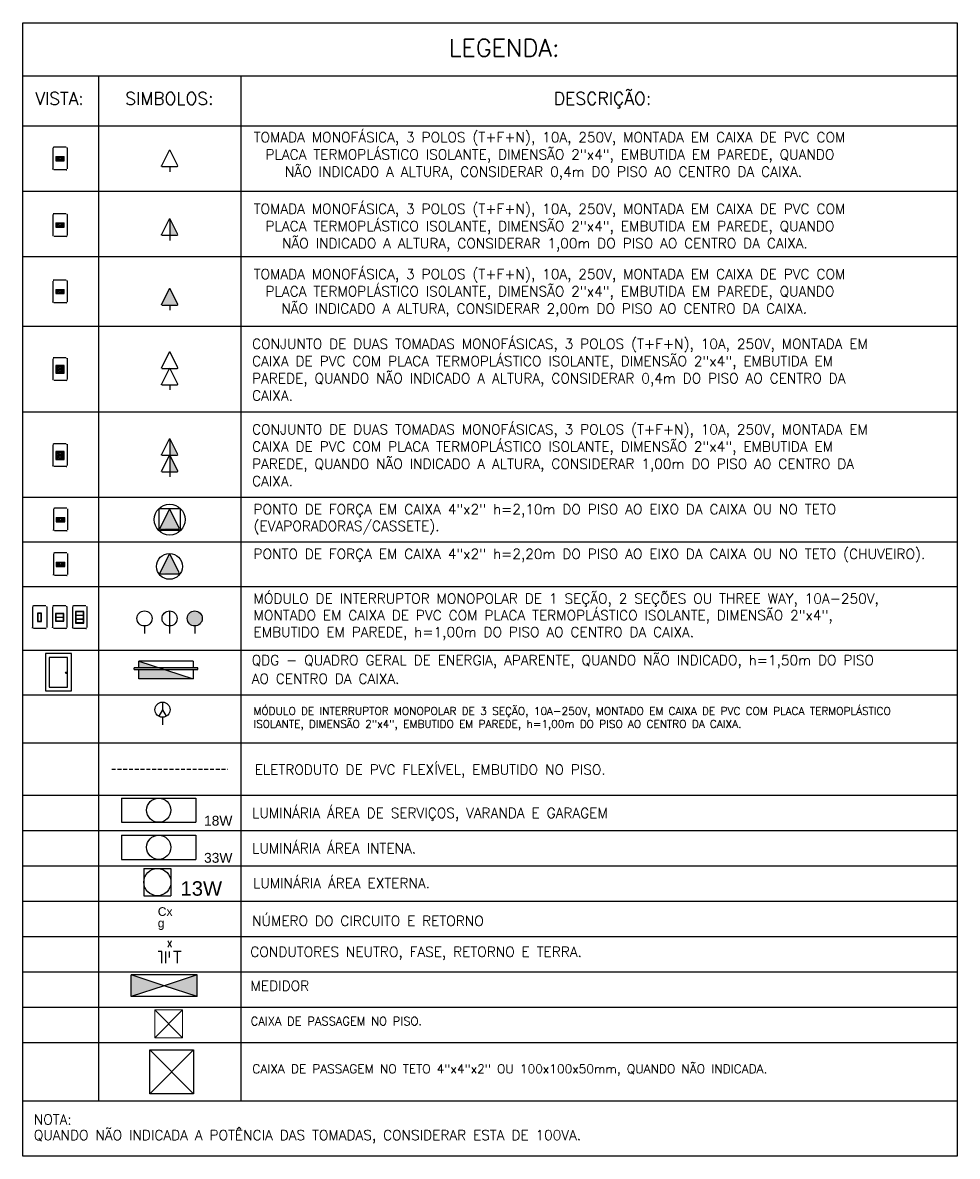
# Model space of a CAD drawing. Header units: millimetres. Extents: x 919107448 to 1838457809, y 576475876 to 1049404419.
# Drawn here: x 919229976.8 to 919230340.3, y 576497772 to 576498213.2 of the extents above; entities that cross this region are included whole.
import ezdxf
from ezdxf.enums import TextEntityAlignment as Align

# ---------------------------------------------------------------- set-up
doc = ezdxf.new("R2010")
doc.units = ezdxf.units.MM
doc.linetypes.add('ACAD_ISO12W100', pattern=[21, 12, -3, 0, -3, 0, -3])
doc.linetypes.add('DASHED', pattern=[0.75, 0.5, -0.25])
for name, color, linetype in [('ELE-VISTAS-LATERAIS', 5, 'Continuous'), ('ENE-CAIXAS', 3, 'Continuous'), ('ENE-ELETRO_EMBUTIDO', 4, 'Continuous'), ('ENE-ELETRO_PISO', 4, 'DASHED'), ('ENE-FIAÇÃO', 2, 'Continuous'), ('ENE-INTERRUPTORES', 3, 'Continuous'), ('ENE-LUMINÁRIAS', 2, 'Continuous'), ('ENE-QUADROS', 3, 'Continuous'), ('ENE-TABELAS', 1, 'Continuous'), ('ENE-TOMADAS', 3, 'Continuous'), ('ENE-TXT-NOTAS', 255, 'Continuous'), ('FIACAO', 2, 'Continuous'), ('Quadros', 1, 'Continuous'), ('TEXTO', 51, 'Continuous')]:
    doc.layers.add(name, color=color, linetype=linetype)
doc.layers.add('ENE-TXT-TITULO', color=3, linetype='Continuous', lineweight=20)
doc.layers.add('P-SIMBOL', color=5, linetype='Continuous', lineweight=20)
doc.styles.add('Arial', font='arial.ttf')
doc.styles.add('S16', font='SIMPLEX.SHX', dxfattribs={"height": 0.16})
doc.styles.add('TXT-NOTAS', font='simplex.shx', dxfattribs={"height": 0.25})

# ---------------------------------------------------------------- blocks, each defined once
blk = doc.blocks.new('INTDU')
at = {"layer": 'ELE-VISTAS-LATERAIS'}
for p, q in [((1.23, 4.52), (-1.23, 4.52)), ((-1.42, 4.32), (-1.42, 0.2)), ((-0.85, 3), (-0.85, 1.43)), ((0.85, 3), (-0.85, 3)), ((0.85, 1.43), (0.85, 3)), ((1.42, 4.32), (1.42, 0.2)), ((1.23, 0), (-1.23, 0)), ((-0.85, 1.43), (0.85, 1.43))]:
    blk.add_line(p, q, dxfattribs=at)
for points in [[(-0.75, 2.91), (-0.75, 2.26), (0.75, 2.26), (0.75, 2.91)], [(-0.75, 2.17), (-0.75, 1.52), (0.75, 1.52), (0.75, 2.17)]]:
    blk.add_lwpolyline(points, close=True, dxfattribs=at)
for centre, start, end in [((-1.23, 4.32), 90, 180), ((1.23, 4.32), 0, 90), ((-1.23, 0.2), 180, 270), ((1.23, 0.2), 270, 0)]:
    blk.add_arc(centre, 0.197, start, end, dxfattribs=at)
blk = doc.blocks.new('*U78')
at = {"layer": 'ENE-TOMADAS'}
for p, q in [((2278.397, 1294.659), (2278.319, 1294.505)), ((2278.482, 1294.505), (2278.406, 1294.659)), ((2278.324, 1294.498), (2278.477, 1294.498)), ((2278.402, 1294.498), (2278.402, 1294.448))]:
    blk.add_line(p, q, dxfattribs=at)
for centre, start, end in [((2278.402, 1294.657), 26.1327, 153.2544), ((2278.324, 1294.503), 153.2544, 270), ((2278.477, 1294.503), 270, 26.1327)]:
    blk.add_arc(centre, 0.005, start, end, dxfattribs=at)
blk = doc.blocks.new('*U102')
at = {"layer": 'ENE-TOMADAS'}
h = blk.add_hatch(color=256, dxfattribs=at)
h.dxf.hatch_style = 1
h.paths.add_polyline_path([(2278.402, 1294.498), (2278.477, 1294.498, 0.555066), (2278.482, 1294.505), (2278.406, 1294.659, 0.286119), (2278.402, 1294.662)])
for p, q in [((2278.397, 1294.659), (2278.319, 1294.505)), ((2278.402, 1294.661), (2278.402, 1294.497)), ((2278.482, 1294.505), (2278.406, 1294.659)), ((2278.324, 1294.498), (2278.477, 1294.498)), ((2278.402, 1294.497), (2278.402, 1294.447))]:
    blk.add_line(p, q, dxfattribs=at)
for centre, start, end in [((2278.402, 1294.657), 26.1327, 153.2544), ((2278.324, 1294.503), 153.2544, 270), ((2278.477, 1294.503), 270, 26.1327)]:
    blk.add_arc(centre, 0.005, start, end, dxfattribs=at)
blk = doc.blocks.new('*U138')
at = {"layer": 'ENE-TOMADAS'}
h = blk.add_hatch(color=256, dxfattribs=at)
edge = h.paths.add_edge_path()
edge.add_arc((2278.477, 1294.503), 0.005, 270, 386.1327)
edge.add_line((2278.482, 1294.505), (2278.406, 1294.659))
edge.add_arc((2278.402, 1294.657), 0.005, 26.1327, 153.2544)
edge.add_line((2278.397, 1294.659), (2278.319, 1294.505))
edge.add_arc((2278.324, 1294.503), 0.005, 153.2544, 270)
edge.add_line((2278.324, 1294.498), (2278.477, 1294.498))
for p, q in [((2278.397, 1294.659), (2278.319, 1294.505)), ((2278.482, 1294.505), (2278.406, 1294.659)), ((2278.324, 1294.498), (2278.477, 1294.498)), ((2278.402, 1294.498), (2278.402, 1294.448))]:
    blk.add_line(p, q, dxfattribs=at)
for centre, start, end in [((2278.402, 1294.657), 26.1327, 153.2544), ((2278.324, 1294.503), 153.2544, 270), ((2278.477, 1294.503), 270, 26.1327)]:
    blk.add_arc(centre, 0.005, start, end, dxfattribs=at)
blk = doc.blocks.new('*U137')
at = {"layer": 'ENE-TOMADAS'}
for p, q in [((2278.397, 1294.823), (2278.319, 1294.669)), ((2278.482, 1294.669), (2278.406, 1294.823)), ((2278.397, 1294.659), (2278.319, 1294.505)), ((2278.324, 1294.662), (2278.477, 1294.662)), ((2278.482, 1294.505), (2278.406, 1294.659)), ((2278.324, 1294.498), (2278.477, 1294.498)), ((2278.402, 1294.498), (2278.402, 1294.448))]:
    blk.add_line(p, q, dxfattribs=at)
for centre, start, end in [((2278.402, 1294.821), 26.1327, 153.2544), ((2278.324, 1294.667), 153.2544, 270), ((2278.402, 1294.657), 26.1327, 153.2544), ((2278.477, 1294.667), 270, 26.1327), ((2278.324, 1294.503), 153.2544, 270), ((2278.477, 1294.503), 270, 26.1327)]:
    blk.add_arc(centre, 0.005, start, end, dxfattribs=at)
blk = doc.blocks.new('*U97')
at = {"layer": 'ENE-TOMADAS'}
h = blk.add_hatch(color=256, dxfattribs=at)
h.dxf.hatch_style = 1
h.paths.add_polyline_path([(2278.406, 1294.659, 0.286119), (2278.402, 1294.662), (2278.402, 1294.498), (2278.477, 1294.498, 0.555066), (2278.482, 1294.505)])
h.paths.add_polyline_path([(2278.406, 1294.823, 0.284673), (2278.402, 1294.826), (2278.402, 1294.662), (2278.477, 1294.662, 0.555066), (2278.482, 1294.669)])
h = blk.add_hatch(color=256, dxfattribs=at)
h.dxf.hatch_style = 1
h.paths.add_polyline_path([(2278.406, 1294.659, 0.286119), (2278.402, 1294.662), (2278.402, 1294.498), (2278.477, 1294.498, 0.555066), (2278.482, 1294.505)])
for p, q in [((2278.397, 1294.823), (2278.319, 1294.669)), ((2278.402, 1294.825), (2278.402, 1294.497)), ((2278.482, 1294.669), (2278.406, 1294.823)), ((2278.397, 1294.659), (2278.319, 1294.505)), ((2278.324, 1294.662), (2278.477, 1294.662)), ((2278.482, 1294.505), (2278.406, 1294.659)), ((2278.324, 1294.498), (2278.477, 1294.498)), ((2278.402, 1294.497), (2278.402, 1294.447))]:
    blk.add_line(p, q, dxfattribs=at)
for centre, start, end in [((2278.402, 1294.821), 26.1327, 153.2544), ((2278.324, 1294.667), 153.2544, 270), ((2278.402, 1294.657), 26.1327, 153.2544), ((2278.477, 1294.667), 270, 26.1327), ((2278.324, 1294.503), 153.2544, 270), ((2278.477, 1294.503), 270, 26.1327)]:
    blk.add_arc(centre, 0.005, start, end, dxfattribs=at)
blk = doc.blocks.new('*U91')
at = {"color": 3}
blk.add_line((2279.419, 1294.472), (2279.419, 1294.372), dxfattribs=at)
blk.add_circle((2279.419, 1294.572), 0.1, dxfattribs=at)
blk = doc.blocks.new('*U125')
at = {"color": 3}
blk.add_line((2279.419, 1294.472), (2279.419, 1294.372), dxfattribs=at)
blk.add_lwpolyline([(2279.419, 1294.673), (2279.419, 1294.472)], dxfattribs=at)
blk.add_circle((2279.419, 1294.572), 0.1, dxfattribs=at)
blk = doc.blocks.new('*U88')
h = blk.add_hatch(color=3)
edge = h.paths.add_edge_path()
edge.add_arc((2279.419, 1294.572), 0.1, 0, 360)
at = {"color": 3}
blk.add_line((2279.419, 1294.472), (2279.419, 1294.372), dxfattribs=at)
blk.add_circle((2279.419, 1294.572), 0.1, dxfattribs=at)
blk = doc.blocks.new('_NFRT')
at = {"layer": 'FIACAO'}
for p, q in [((-0.2, 0.15), (-0.3, 0.15)), ((-0.2, -0.15), (-0.2, 0.15)), ((-0.1, -0.15), (-0.1, 0.15)), ((0, 0), (0, 0.15)), ((0.3, 0.15), (0.1, 0.15)), ((0.2, -0.15), (0.2, 0.15))]:
    blk.add_line(p, q, dxfattribs=at)
blk = doc.blocks.new('*U104')
at = {"layer": 'ENE-TOMADAS'}
h = blk.add_hatch(color=2, dxfattribs=at)
h.dxf.hatch_style = 1
h.paths.add_polyline_path([(2278.406, 1294.6592, 0.619553), (2278.3971, 1294.6593), (2278.3194, 1294.5052, 0.55857), (2278.3239, 1294.4979), (2278.4772, 1294.4979, 0.555066), (2278.4817, 1294.5051)])
for p, q in [((2278.3971, 1294.6593), (2278.3194, 1294.5052)), ((2278.4817, 1294.5051), (2278.406, 1294.6592)), ((2278.3239, 1294.4979), (2278.4772, 1294.4979))]:
    blk.add_line(p, q, dxfattribs=at)
blk.add_lwpolyline([(2278.3116, 1294.4879), (2278.4916, 1294.4879), (2278.4916, 1294.6679), (2278.3116, 1294.6679)], close=True, dxfattribs=at)
blk.add_circle((2278.4016, 1294.5779), 0.13, dxfattribs=at)
for centre, start, end in [((2278.4016, 1294.657), 26.13269, 153.25441), ((2278.3239, 1294.5029), 153.25441, 270), ((2278.4772, 1294.5029), 270, 26.13269)]:
    blk.add_arc(centre, 0.005, start, end, dxfattribs=at)
blk = doc.blocks.new('*U79')
at = {"layer": 'ENE-TOMADAS'}
h = blk.add_hatch(color=2, dxfattribs=at)
h.dxf.hatch_style = 1
h.paths.add_polyline_path([(2278.406, 1294.6592, 0.619553), (2278.3971, 1294.6593), (2278.3194, 1294.5052, 0.55857), (2278.3239, 1294.4979), (2278.4772, 1294.4979, 0.555066), (2278.4817, 1294.5051)])
for p, q in [((2278.3971, 1294.6593), (2278.3194, 1294.5052)), ((2278.4817, 1294.5051), (2278.406, 1294.6592)), ((2278.3239, 1294.4979), (2278.4772, 1294.4979))]:
    blk.add_line(p, q, dxfattribs=at)
blk.add_circle((2278.4, 1294.5599), 0.1086, dxfattribs=at)
for centre, start, end in [((2278.4016, 1294.657), 26.13269, 153.25441), ((2278.3239, 1294.5029), 153.25441, 270), ((2278.4772, 1294.5029), 270, 26.13269)]:
    blk.add_arc(centre, 0.005, start, end, dxfattribs=at)
blk = doc.blocks.new('*U139')
at = {"layer": 'ENE-QUADROS'}
h = blk.add_hatch(color=251, dxfattribs=at)
h.dxf.hatch_style = 1
h.paths.add_polyline_path([(-0.08529, 0.15166), (-0.3999, 0.25), (-0.3999, 0.15166)])
h.paths.add_polyline_path([(0.3999, 0), (0, 0.125), (-0.3999, 0.125), (-0.3999, 0)])
at = {"layer": 'ENE-QUADROS', "linetype": 'ACAD_ISO12W100', "ltscale": 0.4}
blk.add_hatch(color=256, dxfattribs=at).paths.add_polyline_path([(-0.46655, 0.16166), (-0.46655, 0.135), (0.46655, 0.135), (0.46655, 0.16166)])
at = {"layer": 'ENE-QUADROS'}
for p, q in [((0.3999, 0.26), (-0.3999, 0.26)), ((-0.3999, 0.16166), (-0.3999, 0.26)), ((-0.3999, 0.26), (0.3999, 0)), ((0.3999, 0.26), (0.3999, 0.16166)), ((-0.46655, 0.135), (-0.46655, 0.16166)), ((0.46655, 0.16166), (-0.46655, 0.16166)), ((-0.46655, 0.135), (0.46655, 0.135)), ((-0.3999, 0), (-0.3999, 0.135)), ((0.3999, 0), (-0.3999, 0)), ((0.3999, 0.135), (0.3999, 0)), ((0.46655, 0.135), (0.46655, 0.16166))]:
    blk.add_line(p, q, dxfattribs=at)
blk = doc.blocks.new('*U92')
at = {"color": 3}
blk.add_line((2279.419, 1294.472), (2279.419, 1294.372), dxfattribs=at)
for points in [[(2279.419, 1294.572), (2279.369, 1294.485)], [(2279.419, 1294.673), (2279.419, 1294.572)], [(2279.419, 1294.572), (2279.469, 1294.485)]]:
    blk.add_lwpolyline(points, dxfattribs=at)
blk.add_circle((2279.419, 1294.572), 0.1, dxfattribs=at)
blk = doc.blocks.new('Caixa de passagem piso')
at = {"layer": 'P-SIMBOL'}
for p, q in [((919229416.43, 576497885.12), (919229428.84, 576497885.12)), ((919229416.43, 576497885.12), (919229416.43, 576497872.71)), ((919229416.43, 576497885.12), (919229428.84, 576497872.71)), ((919229428.84, 576497885.12), (919229416.43, 576497872.71)), ((919229428.84, 576497885.12), (919229428.84, 576497872.71)), ((919229416.43, 576497872.71), (919229428.84, 576497872.71))]:
    blk.add_line(p, q, dxfattribs=at)
blk = doc.blocks.new('caixa de passagem')
at = {"layer": 'ENE-CAIXAS', "color": 1}
for p, q in [((919229720.2, 576497407), (919229682.04, 576497368.84)), ((919229720.2, 576497368.84), (919229682.04, 576497407))]:
    blk.add_line(p, q, dxfattribs=at)
at = {"layer": 'ENE-CAIXAS'}
blk.add_lwpolyline([(919229720.2, 576497368.84), (919229682.04, 576497368.84), (919229682.04, 576497407), (919229720.2, 576497407)], close=True, dxfattribs=at)

msp = doc.modelspace()

# ---------------------------------------------------------------- hatches: boundary and pattern name
at = {"layer": 'Quadros', "linetype": 'Continuous'}
for points in [[(919230018.9, 576497834.18), (919230031.75, 576497838.45), (919230018.9, 576497842.71)], [(919230044.6, 576497834.18), (919230044.6, 576497842.71), (919230031.75, 576497838.45)]]:
    msp.add_hatch(color=256, dxfattribs=at).paths.add_polyline_path(points)

# ---------------------------------------------------------------- linework, layer by layer
at = {"layer": 'ELE-VISTAS-LATERAIS'}
for points in [[(919229985.62, 576497953.2), (919229995.69, 576497953.2), (919229995.69, 576497967.66), (919229985.62, 576497967.66)], [(919229987.09, 576497954.66), (919229994.22, 576497954.66), (919229994.22, 576497966.19), (919229987.09, 576497966.19)]]:
    msp.add_lwpolyline(points, close=True, dxfattribs=at)
msp.add_circle((919229993.76, 576497960.23), 0.361, dxfattribs=at)
at = {"layer": 'ENE-ELETRO_PISO', "ltscale": 3}
msp.add_line((919230011.39, 576497922.76), (919230056.6, 576497922.76), dxfattribs=at)
at = {"layer": 'ENE-INTERRUPTORES', "color": 5}
for p, q in [((919229980.53, 576497985.83), (919229980.53, 576497977.77)), ((919229985.71, 576497986.22), (919229980.92, 576497986.22)), ((919229986.1, 576497985.83), (919229986.1, 576497977.77)), ((919229988.35, 576497985.93), (919229988.35, 576497977.86)), ((919229993.53, 576497986.31), (919229988.73, 576497986.31)), ((919229989.47, 576497983.34), (919229989.47, 576497980.26)), ((919229992.79, 576497983.34), (919229989.47, 576497983.34)), ((919229992.79, 576497980.26), (919229992.79, 576497983.34)), ((919229993.91, 576497985.93), (919229993.91, 576497977.86)), ((919229996.16, 576497985.83), (919229996.16, 576497977.77)), ((919230001.34, 576497986.22), (919229996.55, 576497986.22)), ((919229997.29, 576497984.07), (919229997.29, 576497979.54)), ((919230000.6, 576497984.07), (919229997.29, 576497984.07)), ((919230000.6, 576497979.54), (919230000.6, 576497984.07)), ((919230001.73, 576497985.83), (919230001.73, 576497977.77)), ((919229989.47, 576497980.26), (919229992.79, 576497980.26)), ((919229997.29, 576497979.54), (919230000.6, 576497979.54)), ((919229985.71, 576497977.39), (919229980.92, 576497977.39)), ((919229993.53, 576497977.48), (919229988.73, 576497977.48)), ((919230001.34, 576497977.39), (919229996.55, 576497977.39))]:
    msp.add_line(p, q, dxfattribs=at)
for points in [[(919229982.5, 576497980.15), (919229984.13, 576497980.15), (919229984.13, 576497983.46), (919229982.5, 576497983.46)], [(919229982.68, 576497980.33), (919229983.95, 576497980.33), (919229983.95, 576497983.28), (919229982.68, 576497983.28)], [(919229989.65, 576497983.16), (919229989.65, 576497981.89), (919229992.6, 576497981.89), (919229992.6, 576497983.16)], [(919229997.47, 576497983.89), (919229997.47, 576497982.62), (919230000.42, 576497982.62), (919230000.42, 576497983.89)], [(919229989.65, 576497981.71), (919229989.65, 576497980.44), (919229992.6, 576497980.44), (919229992.6, 576497981.71)], [(919229997.47, 576497982.44), (919229997.47, 576497981.17), (919230000.42, 576497981.17), (919230000.42, 576497982.44)], [(919229997.47, 576497980.99), (919229997.47, 576497979.72), (919230000.42, 576497979.72), (919230000.42, 576497980.99)]]:
    msp.add_lwpolyline(points, close=True, dxfattribs=at)
for centre, start, end in [((919229980.92, 576497985.83), 90, 180), ((919229985.71, 576497985.83), 0, 90), ((919229988.73, 576497985.93), 90, 180), ((919229993.53, 576497985.93), 0, 90), ((919229996.55, 576497985.83), 90, 180), ((919230001.34, 576497985.83), 0, 90), ((919229980.92, 576497977.77), 180, 270), ((919229985.71, 576497977.77), 270, 0), ((919229988.73, 576497977.86), 180, 270), ((919229993.53, 576497977.86), 270, 0), ((919229996.55, 576497977.77), 180, 270), ((919230001.34, 576497977.77), 270, 0)]:
    msp.add_arc(centre, 0.385, start, end, dxfattribs=at)
at = {"layer": 'ENE-LUMINÁRIAS'}
for p, q in [((919230015.19, 576497911.43), (919230044.14, 576497911.43)), ((919230015.19, 576497911.43), (919230015.19, 576497902.03)), ((919230044.14, 576497911.43), (919230044.14, 576497902.03)), ((919230015.19, 576497902.03), (919230044.14, 576497902.03)), ((919230015.19, 576497896.99), (919230044.14, 576497896.99)), ((919230015.19, 576497896.99), (919230015.19, 576497887.59)), ((919230044.14, 576497896.99), (919230044.14, 576497887.59)), ((919230015.19, 576497887.59), (919230044.14, 576497887.59)), ((919230023.88, 576497884.02), (919230034.44, 576497884.02)), ((919230023.88, 576497884.02), (919230023.88, 576497873.46)), ((919230034.44, 576497884.02), (919230034.44, 576497873.46)), ((919230023.88, 576497873.46), (919230034.44, 576497873.46))]:
    msp.add_line(p, q, dxfattribs=at)
for centre, radius in [((919230029.67, 576497906.73), 4.7), ((919230029.67, 576497892.29), 4.7), ((919230029.16, 576497878.74), 5.28)]:
    msp.add_circle(centre, radius, dxfattribs=at)
at = {"layer": 'ENE-TABELAS'}
for p, q in [((919229976.77, 576498213.19), (919230340.26, 576498213.19)), ((919229976.77, 576497772.04), (919229976.77, 576498213.19)), ((919230340.26, 576498213.19), (919230340.26, 576497772.04)), ((919229976.77, 576498192.46), (919230340.26, 576498192.46)), ((919230006.2, 576498192.46), (919230006.2, 576498011.12)), ((919230061.65, 576498192.46), (919230061.65, 576497898.81)), ((919229976.77, 576498173.03), (919230340.26, 576498173.03)), ((919229976.77, 576498147.58), (919230340.26, 576498147.58)), ((919229976.77, 576498122.18), (919230340.26, 576498122.18)), ((919229976.77, 576498095.03), (919230340.26, 576498095.03)), ((919229976.77, 576498061.76), (919230340.26, 576498061.76)), ((919229976.77, 576498028.49), (919230340.26, 576498028.49)), ((919229976.77, 576498011.12), (919230340.26, 576498011.12)), ((919230006.2, 576498011.12), (919230006.2, 576497793.57)), ((919229976.77, 576497993.74), (919230340.26, 576497993.74)), ((919229976.77, 576497968.98), (919230340.26, 576497968.98)), ((919229976.77, 576497951.61), (919230340.26, 576497951.61)), ((919229976.77, 576497933), (919230340.26, 576497933)), ((919229976.77, 576497912.56), (919230340.26, 576497912.56)), ((919229976.77, 576497898.81), (919230340.26, 576497898.81)), ((919230061.65, 576497898.56), (919230061.65, 576497793.57)), ((919229976.77, 576497885.06), (919230340.26, 576497885.06)), ((919229976.77, 576497871.32), (919230340.26, 576497871.32)), ((919229976.77, 576497857.57), (919230340.26, 576497857.57)), ((919229976.77, 576497843.82), (919230340.26, 576497843.82)), ((919229976.77, 576497830.08), (919230340.26, 576497830.08)), ((919229976.77, 576497816.33), (919230340.26, 576497816.33)), ((919229976.77, 576497793.57), (919230340.26, 576497793.57)), ((919230340.26, 576497772.04), (919229976.77, 576497772.04))]:
    msp.add_line(p, q, dxfattribs=at)
at = {"layer": 'ENE-TOMADAS', "color": 5}
for p, q in [((919229988.5, 576498164.34), (919229988.5, 576498156.28)), ((919229993.68, 576498164.72), (919229988.89, 576498164.72)), ((919229994.07, 576498164.34), (919229994.07, 576498156.28)), ((919229989.63, 576498161.12), (919229992.94, 576498161.12)), ((919229989.63, 576498161.12), (919229989.63, 576498159.49)), ((919229990.16, 576498160.47), (919229990.68, 576498160.84)), ((919229990.16, 576498160.15), (919229990.68, 576498159.78)), ((919229990.68, 576498160.84), (919229991.89, 576498160.84)), ((919229990.68, 576498159.78), (919229991.89, 576498159.78)), ((919229992.41, 576498160.47), (919229991.89, 576498160.84)), ((919229992.41, 576498160.15), (919229991.89, 576498159.78)), ((919229992.94, 576498159.49), (919229992.94, 576498161.12)), ((919229993.68, 576498155.89), (919229988.89, 576498155.89)), ((919229989.63, 576498159.49), (919229992.94, 576498159.49)), ((919229988.5, 576498138.48), (919229988.5, 576498130.41)), ((919229993.68, 576498138.86), (919229988.89, 576498138.86)), ((919229994.07, 576498138.48), (919229994.07, 576498130.41)), ((919229989.63, 576498135.26), (919229992.94, 576498135.26)), ((919229989.63, 576498135.26), (919229989.63, 576498133.63)), ((919229989.63, 576498133.63), (919229992.94, 576498133.63)), ((919229990.16, 576498134.6), (919229990.68, 576498134.98)), ((919229990.16, 576498134.29), (919229990.68, 576498133.91)), ((919229990.68, 576498134.98), (919229991.89, 576498134.98)), ((919229990.68, 576498133.91), (919229991.89, 576498133.91)), ((919229992.41, 576498134.6), (919229991.89, 576498134.98)), ((919229992.41, 576498134.29), (919229991.89, 576498133.91)), ((919229992.94, 576498133.63), (919229992.94, 576498135.26)), ((919229993.68, 576498130.03), (919229988.89, 576498130.03)), ((919229988.5, 576498112.64), (919229988.5, 576498104.58)), ((919229993.68, 576498113.03), (919229988.89, 576498113.03)), ((919229994.07, 576498112.64), (919229994.07, 576498104.58)), ((919229989.63, 576498109.42), (919229992.94, 576498109.42)), ((919229989.63, 576498109.42), (919229989.63, 576498107.79)), ((919229989.63, 576498107.79), (919229992.94, 576498107.79)), ((919229990.16, 576498108.77), (919229990.68, 576498109.14)), ((919229990.16, 576498108.45), (919229990.68, 576498108.08)), ((919229990.68, 576498109.14), (919229991.89, 576498109.14)), ((919229990.68, 576498108.08), (919229991.89, 576498108.08)), ((919229992.41, 576498108.77), (919229991.89, 576498109.14)), ((919229992.41, 576498108.45), (919229991.89, 576498108.08)), ((919229992.94, 576498107.79), (919229992.94, 576498109.42)), ((919229993.68, 576498104.19), (919229988.89, 576498104.19)), ((919229990.16, 576498079.19), (919229990.68, 576498079.56)), ((919229990.16, 576498078.87), (919229990.68, 576498078.5)), ((919229990.16, 576498077.74), (919229990.68, 576498078.11)), ((919229990.16, 576498077.42), (919229990.68, 576498077.05)), ((919229990.68, 576498079.56), (919229991.89, 576498079.56)), ((919229990.68, 576498078.5), (919229991.89, 576498078.5)), ((919229990.68, 576498078.11), (919229991.89, 576498078.11)), ((919229990.68, 576498077.05), (919229991.89, 576498077.05)), ((919229992.41, 576498079.19), (919229991.89, 576498079.56)), ((919229992.41, 576498078.87), (919229991.89, 576498078.5)), ((919229992.41, 576498077.74), (919229991.89, 576498078.11)), ((919229992.41, 576498077.42), (919229991.89, 576498077.05)), ((919229990.16, 576498045.66), (919229990.68, 576498046.03)), ((919229990.16, 576498045.34), (919229990.68, 576498044.97)), ((919229990.68, 576498046.03), (919229991.89, 576498046.03)), ((919229990.68, 576498044.97), (919229991.89, 576498044.97)), ((919229992.41, 576498045.66), (919229991.89, 576498046.03)), ((919229992.41, 576498045.34), (919229991.89, 576498044.97)), ((919229990.16, 576498044.21), (919229990.68, 576498044.58)), ((919229990.16, 576498043.89), (919229990.68, 576498043.52)), ((919229990.68, 576498044.58), (919229991.89, 576498044.58)), ((919229990.68, 576498043.52), (919229991.89, 576498043.52)), ((919229992.41, 576498044.21), (919229991.89, 576498044.58)), ((919229992.41, 576498043.89), (919229991.89, 576498043.52)), ((919229988.7, 576498023.84), (919229988.7, 576498015.77)), ((919229993.88, 576498024.22), (919229989.08, 576498024.22)), ((919229994.26, 576498023.84), (919229994.26, 576498015.77)), ((919229989.82, 576498020.62), (919229993.14, 576498020.62)), ((919229989.82, 576498020.62), (919229989.82, 576498018.99)), ((919229989.82, 576498018.99), (919229993.14, 576498018.99)), ((919229990.36, 576498019.96), (919229990.88, 576498020.34)), ((919229990.36, 576498019.65), (919229990.88, 576498019.28)), ((919229990.88, 576498020.34), (919229992.08, 576498020.34)), ((919229990.88, 576498019.28), (919229992.08, 576498019.28)), ((919229992.6, 576498019.96), (919229992.08, 576498020.34)), ((919229992.6, 576498019.65), (919229992.08, 576498019.28)), ((919229993.14, 576498018.99), (919229993.14, 576498020.62)), ((919229993.88, 576498015.39), (919229989.08, 576498015.39)), ((919229988.7, 576498006.46), (919229988.7, 576497998.4)), ((919229993.88, 576498006.85), (919229989.08, 576498006.85)), ((919229994.26, 576498006.46), (919229994.26, 576497998.4)), ((919229989.82, 576498003.25), (919229993.14, 576498003.25)), ((919229989.82, 576498003.25), (919229989.82, 576498001.62)), ((919229989.82, 576498001.62), (919229993.14, 576498001.62)), ((919229990.36, 576498002.59), (919229990.88, 576498002.96)), ((919229990.36, 576498002.27), (919229990.88, 576498001.9)), ((919229990.88, 576498002.96), (919229992.08, 576498002.96)), ((919229990.88, 576498001.9), (919229992.08, 576498001.9)), ((919229992.6, 576498002.59), (919229992.08, 576498002.96)), ((919229992.6, 576498002.27), (919229992.08, 576498001.9)), ((919229993.14, 576498001.62), (919229993.14, 576498003.25)), ((919229993.88, 576497998.01), (919229989.08, 576497998.01))]:
    msp.add_line(p, q, dxfattribs=at)
for points in [[(919229989.81, 576498160.94), (919229989.81, 576498159.67), (919229992.76, 576498159.67), (919229992.76, 576498160.94)], [(919229989.81, 576498135.08), (919229989.81, 576498133.81), (919229992.76, 576498133.81), (919229992.76, 576498135.08)], [(919229989.81, 576498109.24), (919229989.81, 576498107.97), (919229992.76, 576498107.97), (919229992.76, 576498109.24)], [(919229990.01, 576498020.44), (919229990.01, 576498019.17), (919229992.96, 576498019.17), (919229992.96, 576498020.44)], [(919229990.01, 576498003.06), (919229990.01, 576498001.8), (919229992.96, 576498001.8), (919229992.96, 576498003.06)]]:
    msp.add_lwpolyline(points, close=True, dxfattribs=at)
for centre, radius in [((919229990.68, 576498160.37), 0.136), ((919229990.68, 576498160.37), 0.116), ((919229991.28, 576498160.04), 0.136), ((919229991.28, 576498160.04), 0.116), ((919229991.89, 576498160.37), 0.136), ((919229991.89, 576498160.37), 0.116), ((919229990.68, 576498134.51), 0.136), ((919229990.68, 576498134.51), 0.116), ((919229991.28, 576498134.17), 0.136), ((919229991.28, 576498134.17), 0.116), ((919229991.89, 576498134.51), 0.136), ((919229991.89, 576498134.51), 0.116), ((919229990.68, 576498108.67), 0.136), ((919229990.68, 576498108.67), 0.116), ((919229991.28, 576498108.34), 0.136), ((919229991.28, 576498108.34), 0.116), ((919229991.89, 576498108.67), 0.136), ((919229991.89, 576498108.67), 0.116), ((919229990.68, 576498079.1), 0.136), ((919229990.68, 576498077.65), 0.136), ((919229990.68, 576498079.1), 0.116), ((919229990.68, 576498077.65), 0.116), ((919229991.28, 576498078.76), 0.136), ((919229991.28, 576498077.31), 0.136), ((919229991.28, 576498078.76), 0.116), ((919229991.28, 576498077.31), 0.116), ((919229991.89, 576498079.1), 0.136), ((919229991.89, 576498077.65), 0.136), ((919229991.89, 576498079.1), 0.116), ((919229991.89, 576498077.65), 0.116), ((919229990.68, 576498045.56), 0.136), ((919229990.68, 576498045.56), 0.116), ((919229991.28, 576498045.23), 0.136), ((919229991.28, 576498045.23), 0.116), ((919229991.89, 576498045.56), 0.136), ((919229991.89, 576498045.56), 0.116), ((919229990.68, 576498044.11), 0.136), ((919229990.68, 576498044.11), 0.116), ((919229991.28, 576498043.78), 0.136), ((919229991.28, 576498043.78), 0.116), ((919229991.89, 576498044.11), 0.136), ((919229991.89, 576498044.11), 0.116), ((919229990.88, 576498019.87), 0.136), ((919229990.88, 576498019.87), 0.116), ((919229991.48, 576498019.53), 0.136), ((919229991.48, 576498019.53), 0.116), ((919229992.08, 576498019.87), 0.136), ((919229992.08, 576498019.87), 0.116), ((919229990.88, 576498002.49), 0.136), ((919229990.88, 576498002.49), 0.116), ((919229991.48, 576498002.16), 0.136), ((919229991.48, 576498002.16), 0.116), ((919229992.08, 576498002.49), 0.136), ((919229992.08, 576498002.49), 0.116)]:
    msp.add_circle(centre, radius, dxfattribs=at)
for centre, radius, start, end in [((919229988.89, 576498164.34), 0.385, 90, 180), ((919229993.68, 576498164.34), 0.385, 0, 90), ((919229990.27, 576498160.31), 0.195, 125.5753, 234.4247), ((919229992.29, 576498160.31), 0.195, 305.5753, 54.4247), ((919229988.89, 576498156.28), 0.385, 180, 270), ((919229993.68, 576498156.28), 0.385, 270, 0), ((919229988.89, 576498138.48), 0.385, 90, 180), ((919229993.68, 576498138.48), 0.385, 0, 90), ((919229990.27, 576498134.45), 0.195, 125.5753, 234.4247), ((919229992.29, 576498134.45), 0.195, 305.5753, 54.4247), ((919229988.89, 576498130.41), 0.385, 180, 270), ((919229993.68, 576498130.41), 0.385, 270, 0), ((919229988.89, 576498112.64), 0.385, 90, 180), ((919229993.68, 576498112.64), 0.385, 0, 90), ((919229990.27, 576498108.61), 0.195, 125.5753, 234.4247), ((919229992.29, 576498108.61), 0.195, 305.5753, 54.4247), ((919229988.89, 576498104.58), 0.385, 180, 270), ((919229993.68, 576498104.58), 0.385, 270, 0), ((919229990.27, 576498079.03), 0.195, 125.5753, 234.4247), ((919229990.27, 576498077.58), 0.195, 125.5753, 234.4247), ((919229992.29, 576498079.03), 0.195, 305.5753, 54.4247), ((919229992.29, 576498077.58), 0.195, 305.5753, 54.4247), ((919229990.27, 576498045.5), 0.195, 125.5753, 234.4247), ((919229992.29, 576498045.5), 0.195, 305.5753, 54.4247), ((919229990.27, 576498044.05), 0.195, 125.5753, 234.4247), ((919229992.29, 576498044.05), 0.195, 305.5753, 54.4247), ((919229989.08, 576498023.84), 0.385, 90, 180), ((919229993.88, 576498023.84), 0.385, 0, 90), ((919229990.47, 576498019.81), 0.195, 125.5753, 234.4247), ((919229992.49, 576498019.81), 0.195, 305.5753, 54.4247), ((919229989.08, 576498015.77), 0.385, 180, 270), ((919229993.88, 576498015.77), 0.385, 270, 0), ((919229989.08, 576498006.46), 0.385, 90, 180), ((919229993.88, 576498006.46), 0.385, 0, 90), ((919229990.47, 576498002.43), 0.195, 125.5753, 234.4247), ((919229992.49, 576498002.43), 0.195, 305.5753, 54.4247), ((919229989.08, 576497998.4), 0.385, 180, 270), ((919229993.88, 576497998.4), 0.385, 270, 0)]:
    msp.add_arc(centre, radius, start, end, dxfattribs=at)
at = {"layer": 'Quadros'}
for p, q in [((919230018.9, 576497834.18), (919230018.9, 576497842.71)), ((919230044.6, 576497842.71), (919230018.9, 576497842.71)), ((919230031.75, 576497838.45), (919230018.9, 576497842.71)), ((919230044.6, 576497842.71), (919230031.75, 576497838.45)), ((919230044.6, 576497834.18), (919230044.6, 576497842.71)), ((919230031.75, 576497838.45), (919230018.9, 576497834.18)), ((919230044.6, 576497834.18), (919230031.75, 576497838.45)), ((919230044.6, 576497834.18), (919230018.9, 576497834.18))]:
    msp.add_line(p, q, dxfattribs=at)

# ---------------------------------------------------------------- block references
at = {"color": 4}
for name, p, xscale, yscale, zscale in [('*U78', (919141002.5, 576447573.01), 39.07626572475432, 39.07626572475432, 39.07626572475432), ('*U102', (919141002.5, 576447546.29), 39.07626572475432, 39.07626572475432, 39.07626572475432), ('*U138', (919141002.5, 576447519.14), 39.07626572475432, 39.07626572475432, 39.07626572475432), ('*U137', (919141002.5, 576447488.09), 39.07626572475432, 39.07626572475432, 39.07626572475432), ('*U97', (919141002.5, 576447454.29), 39.07626572475432, 39.07626572475432, 39.07626572475432), ('*U104', (919124671.29, 576438153.22), 46.24410144941501, 46.24410144941501, 46.24410144941501), ('*U79', (919124671.29, 576438135.84), 46.24410144941501, 46.24410144941501, 46.24410144941501)]:
    msp.add_blockref(name, p, dxfattribs=dict(at, xscale=xscale, yscale=yscale, zscale=zscale))
at = {"layer": 'ENE-ELETRO_EMBUTIDO', "xscale": 0.8706033337504575, "yscale": 0.8706033337504575, "zscale": 0.8706033337504575}
msp.add_blockref('Caixa de passagem piso', (118945833.74, 74596848.3), dxfattribs=at)
at = {"layer": 'ENE-FIAÇÃO'}
for name, p, xscale, yscale, zscale in [('_NFRT', (919230033.92, 576497849.44), 15.02933297105935, 15.02933297105935, 15.02933297105935), ('caixa de passagem', (509351955.47, 319441661.3), 0.4458929892819983, 0.4458929892819983, 0.4458929892819983)]:
    msp.add_blockref(name, p, dxfattribs=dict(at, xscale=xscale, yscale=yscale, zscale=zscale))
at = {"layer": 'ENE-INTERRUPTORES', "color": 3, "xscale": 29.30719929356575, "yscale": 29.30719929356575, "zscale": 29.30719929356575}
for name, p in [('*U91', (919163220.76, 576460041.07)), ('*U125', (919163230.52, 576460041.07)), ('*U88', (919163240.29, 576460041.07)), ('*U92', (919163227.76, 576460005.56))]:
    msp.add_blockref(name, p, dxfattribs=at)
at = {"layer": 'ENE-QUADROS', "xscale": 26.48266338003796, "yscale": 26.48266338003796, "zscale": 26.48266338003796}
msp.add_blockref('*U139', (919230032.54, 576497957.9), dxfattribs=at)
at = {"layer": 'ENE-TOMADAS', "color": 5, "xscale": 1.953813286235939, "yscale": 1.953813286235939, "zscale": 1.953813286235939}
for p in [(919229991.28, 576498073.98), (919229991.28, 576498040.45)]:
    msp.add_blockref('INTDU', p, dxfattribs=at)

# ---------------------------------------------------------------- texts
at = {"layer": 'ENE-FIAÇÃO', "style": 'S16'}
msp.add_text('X', height=2.4, dxfattribs=at).set_placement((919230033.92, 576497853.49), align=Align.CENTER)
at = {"layer": 'ENE-LUMINÁRIAS', "attachment_point": 7, "line_spacing_factor": 0.798, "style": 'Arial'}
for s, insert, char_height, width in [('18W', (919230047.3, 576497900.66), 3.84, 24.0391), ('33W', (919230047.3, 576497886.22), 3.84, 24.0391), ('\\pt0,3.36448;Cx\\Pg', (919230029.3, 576497860.12), 3.3645, 5.2656)]:
    msp.add_mtext(s, dxfattribs=dict(at, insert=insert, char_height=char_height, width=width))
at = {"layer": 'ENE-LUMINÁRIAS', "insert": (919230035.97, 576497873.38), "char_height": 5.627, "width": 27.01, "attachment_point": 7, "rotation": 0.0078, "line_spacing_factor": 0.798, "style": 'Arial'}
msp.add_mtext(' 13W', dxfattribs=at)
at = {"layer": 'ENE-TXT-NOTAS', "attachment_point": 1, "style": 'TXT-NOTAS'}
for s, insert, char_height, width, line_spacing_factor in [('{\\W0.189999; }TOMADA MONOFÁSICA, 3 POLOS (T+F+N), 10A, 250V, MONTADA EM CAIXA DE PVC COM \\P{\\W1.953157; }PLACA TERMOPLÁSTICO ISOLANTE, DIMENSÃO 2"x4", EMBUTIDA EM PAREDE, QUANDO \\P{\\W4.768947; }NÃO INDICADO A ALTURA, CONSIDERAR 0,4m DO PISO AO CENTRO DA CAIXA.', (919230065.98, 576498170.56), 3.9076, 270.0393, 1.028571), ('{\\W0.189999; }TOMADA MONOFÁSICA, 3 POLOS (T+F+N), 10A, 250V, MONTADA EM CAIXA DE PVC COM \\P{\\W1.953157; }PLACA TERMOPLÁSTICO ISOLANTE, DIMENSÃO 2"x4", EMBUTIDA EM PAREDE, QUANDO \\P{\\W4.347894; }NÃO INDICADO A ALTURA, CONSIDERAR 1,00m DO PISO AO CENTRO DA CAIXA.', (919230065.98, 576498142.69), 3.9076, 270.0393, 1.028571), ('{\\W0.189999; }TOMADA MONOFÁSICA, 3 POLOS (T+F+N), 10A, 250V, MONTADA EM CAIXA DE PVC COM \\P{\\W1.953157; }PLACA TERMOPLÁSTICO ISOLANTE, DIMENSÃO 2"x4", EMBUTIDA EM PAREDE, QUANDO \\P{\\W4.242631; }NÃO INDICADO A ALTURA, CONSIDERAR 2,00m DO PISO AO CENTRO DA CAIXA.', (919230065.98, 576498117.3), 3.9076, 270.0393, 1.028571), ('CONJUNTO DE DUAS TOMADAS MONOFÁSICAS, 3 POLOS (T+F+N), 10A, 250V, MONTADA EM CAIXA DE PVC COM PLACA TERMOPLÁSTICO ISOLANTE, DIMENSÃO 2"x4", EMBUTIDA EM PAREDE, QUANDO NÃO INDICADO A ALTURA, CONSIDERAR 0,4m DO PISO AO CENTRO DA CAIXA.', (919230065.98, 576498090.15), 3.90763, 270.0393, 1.028571), ('CONJUNTO DE DUAS TOMADAS MONOFÁSICAS, 3 POLOS (T+F+N), 10A, 250V, MONTADA EM CAIXA DE PVC COM PLACA TERMOPLÁSTICO ISOLANTE, DIMENSÃO 2"x4", EMBUTIDA EM PAREDE, QUANDO NÃO INDICADO A ALTURA, CONSIDERAR 1,00m DO PISO AO CENTRO DA CAIXA.', (919230065.98, 576498056.88), 3.90763, 270.0393, 1.028571), ('QDG - QUADRO GERAL DE ENERGIA, APARENTE, QUANDO NÃO INDICADO, h=1,50m DO PISO AO CENTRO DA CAIXA.', (919230065.84, 576497967.06), 3.9076, 270.0393, 1.107867), ('MEDIDOR', (919230065.41, 576497840.37), 3.908, 270.0393, 1.047499), ('CAIXA DE PASSAGEM NO TETO 4"x4"x2" OU 100x100x50mm, QUANDO NÃO INDICADA.', (919230066.07, 576497807.82), 3.4644, 239.4076, 1.028571), ('NOTA:\\PQUANDO NÃO INDICADA A POTÊNCIA DAS TOMADAS, CONSIDERAR ESTA DE 100VA.', (919229981.1, 576497788.32), 3.9076, 281.5584, 0.93039)]:
    msp.add_mtext(s, dxfattribs=dict(at, insert=insert, char_height=char_height, width=width, line_spacing_factor=line_spacing_factor))
for s, insert, char_height, width in [('PONTO DE FORÇA EM CAIXA 4"x2" h=2,10m DO PISO AO EIXO DA CAIXA OU NO TETO (EVAPORADORAS/CASSETE).', (919230066.56, 576498025.79), 3.9076, 269.457), ('PONTO DE FORÇA EM CAIXA 4"x2" h=2,20m DO PISO AO EIXO DA CAIXA OU NO TETO (CHUVEIRO).', (919230066.56, 576498008.41), 3.9076, 269.457), ('MÓDULO DE INTERRUPTOR MONOPOLAR DE 1 SEÇÃO, 2 SEÇÕES OU THREE WAY, 10A-250V, MONTADO EM CAIXA DE PVC COM PLACA TERMOPLÁSTICO ISOLANTE, DIMENSÃO 2"x4", EMBUTIDO EM PAREDE, h=1,00m DO PISO AO CENTRO DA CAIXA.', (919230066.56, 576497991.04), 3.90763, 269.457), ('MÓDULO DE INTERRUPTOR MONOPOLAR DE 3 SEÇÃO, 10A-250V, MONTADO EM CAIXA DE PVC COM PLACA TERMOPLÁSTICO ISOLANTE, DIMENSÃO 2"x4", EMBUTIDO EM PAREDE, h=1,00m DO PISO AO CENTRO DA CAIXA.', (919230066.51, 576497946.81), 3, 269.457), ('ELETRODUTO DE PVC FLEXÍVEL, EMBUTIDO NO PISO.', (919230067.01, 576497924.47), 3.9076, 156.1515), ('LUMINÁRIA ÁREA DE SERVIÇOS, VARANDA E GARAGEM', (919230065.98, 576497907.6), 3.9076, 194.1215), ('LUMINÁRIA ÁREA INTENA.', (919230065.98, 576497893.85), 3.9076, 75.1772), ('LUMINÁRIA ÁREA EXTERNA.', (919230066.34, 576497880.32), 3.9076, 93.5895), ('NÚMERO DO CIRCUITO E RETORNO', (919230065.98, 576497865.61), 3.9076, 293.9882), ('CONDUTORES NEUTRO, FASE, RETORNO E TERRA.', (919230065.29, 576497853.57), 3.9076, 184.3031)]:
    msp.add_mtext(s, dxfattribs=dict(at, insert=insert, char_height=char_height, width=width))
at = {"layer": 'ENE-TXT-TITULO', "style": 'TXT-NOTAS'}
for s, height, p in [('LEGENDA:', 6.838, (919230163.99, 576498203.4)), ('VISTA:', 4.885, (919229991.06, 576498183.69)), ('SIMBOLOS:', 4.885, (919230033.81, 576498183.69)), ('DESCRIÇÃO:', 4.885, (919230202.28, 576498183.69))]:
    msp.add_text(s, height=height, dxfattribs=at).set_placement(p, align=Align.MIDDLE_CENTER)
at = {"layer": 'TEXTO', "color": 7, "style": 'S16'}
msp.add_text('CAIXA DE PASSAGEM NO PISO.', height=3.273, dxfattribs=at).set_placement((919230065.46, 576497824.63), align=Align.MIDDLE_LEFT)

doc.saveas('drawing.dxf')
